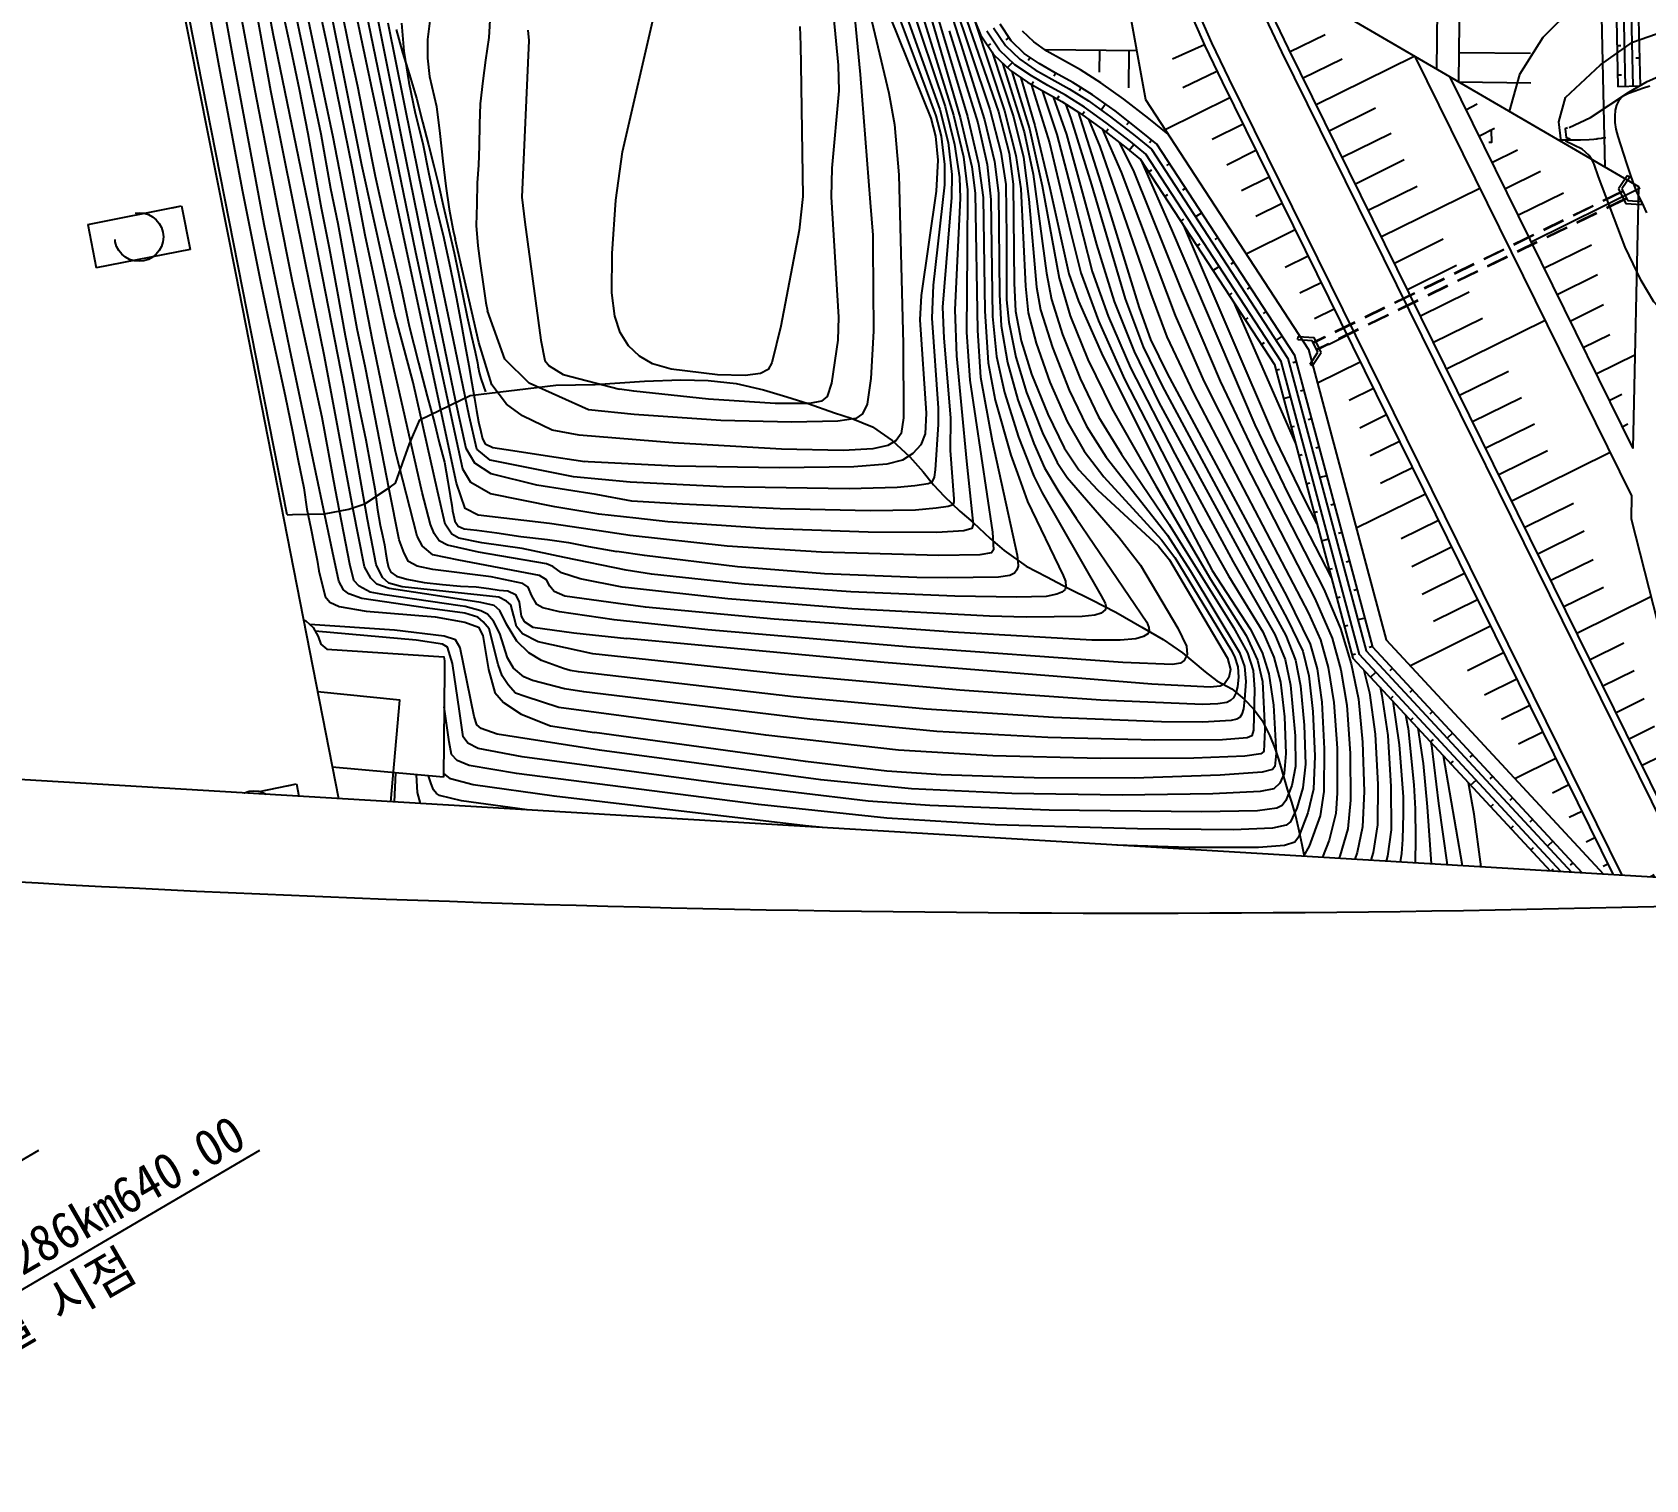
# Model space of a CAD drawing. Header units: millimetres. Extents: x 10470 to 11266, y 1103 to 1807.
# Drawn here: x 10671.6 to 10781.2, y 1362.6 to 1460.8 of the extents above; entities that cross this region are included whole.
import ezdxf
from ezdxf.enums import TextEntityAlignment as Align
from ezdxf.xclip import XClip

# ---------------------------------------------------------------- set-up
doc = ezdxf.new("R2010")
doc.units = ezdxf.units.MM
doc.header["$LTSCALE"] = 10
doc.header["$MEASUREMENT"] = 0
doc.header["$XCLIPFRAME"] = 2
doc.linetypes.add('DASHED', pattern=[0.75, 0.5, -0.25])
doc.linetypes.add('HIDDEN', pattern=[0.375, 0.25, -0.125])
doc.layers.add('TX-PAPR', color=2, linetype='Continuous', plot=False)
for name, color, linetype in [('TZ-BASE', 253, 'Continuous'), ('TZ-LEAL', 1, 'Continuous'), ('TZ-LEAT', 3, 'Continuous')]:
    doc.layers.add(name, color=color, linetype=linetype)
doc.styles.get("Standard").update_dxf_attribs({"font": 'GulimChe.ttf'})

# ---------------------------------------------------------------- blocks, each defined once
blk = doc.blocks.new('JD-FGFJ5DTHFDFHDFHDFHDFH')
at = {"layer": 'TZ-BASE'}
for p, q in [((195.56, -32.7), (195.77, -32.56)), ((196.99, -32.14), (196.78, -32.28)), ((210.26, -32.62), (208.1, -33.61)), ((216.03, -33.11), (218.45, -31.92)), ((238.27, -32.67), (238.52, -32.67)), ((196.88, -34.19), (197.23, -33.83)), ((198.45, -33.49), (198.3, -33.7)), ((203.13, -33.01), (203.11, -34.48)), ((205.13, -33.03), (205.1, -35.55)), ((216.92, -34.9), (219.6, -33.58)), ((217.8, -36.7), (224.5, -33.39)), ((227.52, -33.15), (232.4, -33.2)), ((239.79, -33.54), (239.54, -33.54)), ((200.15, -34.53), (200.03, -34.75)), ((211.11, -34.43), (208.79, -35.55)), ((238.31, -34.67), (238.56, -34.67)), ((198.52, -35.33), (198.65, -35.11)), ((200.26, -36.31), (200.39, -36.09)), ((201.88, -35.53), (201.75, -35.75)), ((227.51, -35.15), (232.41, -35.2)), ((239.83, -35.43), (238.33, -35.47)), ((201.96, -37.36), (202.11, -37.16)), ((203.54, -36.65), (203.25, -37.06)), ((211.99, -36.22), (207.59, -38.39)), ((218.69, -38.49), (221.88, -36.91)), ((228, -37.03), (228.78, -36.64)), ((205.14, -37.85), (204.98, -38.05)), ((212.88, -38.01), (210.78, -39.05)), ((228.89, -38.82), (229.95, -38.29)), ((203.58, -38.54), (203.73, -38.34)), ((205.15, -39.78), (205.47, -39.39)), ((206.7, -39.1), (206.54, -39.29)), ((219.57, -40.28), (222.93, -38.62)), ((213.76, -39.81), (211.78, -40.79)), ((220.46, -42.08), (223.82, -40.42)), ((229.77, -40.61), (231.52, -39.75)), ((206.47, -41.25), (206.68, -41.11)), ((207.9, -40.68), (207.69, -40.82)), ((214.65, -41.6), (212.77, -42.53)), ((230.66, -42.41), (233.08, -41.21)), ((208.99, -42.36), (208.78, -42.5)), ((221.34, -43.87), (224.7, -42.21)), ((222.23, -45.66), (228.95, -42.35)), ((231.54, -44.2), (234.64, -42.67)), ((232.43, -46), (239.83, -42.34)), ((134.46, -44.83), (140.83, -43.56)), ((140.22, -43.68), (140.83, -43.56)), ((140.83, -43.56), (141.42, -46.51)), ((207.56, -42.92), (207.77, -42.79)), ((215.53, -43.39), (213.76, -44.27)), ((134.46, -44.83), (135.04, -47.77)), ((208.66, -44.6), (208.87, -44.46)), ((210.08, -44.03), (209.66, -44.31)), ((211.17, -45.71), (210.96, -45.85)), ((216.42, -45.19), (213.1, -46.83)), ((223.11, -47.46), (226.47, -45.8)), ((141.42, -46.51), (135.04, -47.77)), ((209.75, -46.27), (209.96, -46.14)), ((217.3, -46.98), (215.75, -47.75)), ((233.31, -47.79), (236.54, -46.2)), ((210.84, -47.95), (211.26, -47.67)), ((212.27, -47.38), (212.06, -47.52)), ((224, -49.25), (227.36, -47.59)), ((213.36, -49.06), (213.15, -49.2)), ((218.19, -48.78), (216.74, -49.49)), ((234.2, -49.58), (236.95, -48.22)), ((211.93, -49.62), (212.14, -49.49)), ((224.88, -51.05), (228.24, -49.39)), ((235.08, -51.38), (237.36, -50.25)), ((213.03, -51.3), (213.24, -51.16)), ((214.45, -50.73), (214.24, -50.87)), ((219.07, -50.57), (217.73, -51.23)), ((225.77, -52.84), (229.13, -51.18)), ((226.65, -54.63), (233.38, -51.31)), ((215.54, -52.41), (215.12, -52.68)), ((219.96, -52.36), (218.68, -52.99)), ((235.97, -53.17), (237.77, -52.28)), ((214.12, -52.97), (214.33, -52.84)), ((236.85, -54.96), (239.52, -53.65)), ((215.1, -54.7), (215.35, -54.63)), ((216.51, -54.14), (216.27, -54.21)), ((220.84, -54.16), (217.93, -55.59)), ((227.54, -56.43), (230.9, -54.77)), ((215.62, -56.63), (216.1, -56.5)), ((217.03, -56.07), (216.78, -56.14)), ((221.73, -55.95), (220.09, -56.76)), ((228.42, -58.22), (231.78, -56.56)), ((237.74, -56.76), (238.6, -56.33)), ((217.54, -58.01), (217.3, -58.07)), ((222.61, -57.74), (220.8, -58.64)), ((216.14, -58.56), (216.38, -58.5)), ((229.31, -60.01), (232.67, -58.35)), ((238.62, -58.55), (239.01, -58.36)), ((218.06, -59.94), (217.82, -60)), ((223.5, -59.54), (221.5, -60.52)), ((230.19, -61.81), (233.55, -60.15)), ((216.65, -60.49), (216.9, -60.43)), ((224.38, -61.33), (222.21, -62.4)), ((231.08, -63.6), (237.8, -60.28)), ((217.17, -62.42), (217.41, -62.36)), ((218.58, -61.87), (218.09, -62)), ((225.27, -63.12), (220.57, -65.44)), ((217.69, -64.36), (217.93, -64.29)), ((219.09, -63.8), (218.85, -63.87)), ((231.96, -65.39), (235.32, -63.73)), ((226.15, -64.92), (223.62, -66.16)), ((232.85, -67.19), (236.04, -65.61)), ((218.21, -66.29), (218.69, -66.16)), ((219.61, -65.73), (219.37, -65.8)), ((227.03, -66.71), (224.33, -68.05)), ((220.13, -67.67), (219.89, -67.73)), ((233.73, -68.98), (236.64, -67.55)), ((218.72, -68.22), (218.96, -68.16)), ((227.92, -68.5), (225.03, -69.93)), ((219.24, -70.15), (219.48, -70.09)), ((220.64, -69.6), (220.4, -69.66)), ((234.62, -70.77), (237.34, -69.43)), ((235.5, -72.57), (240.56, -70.07)), ((228.8, -70.3), (225.81, -71.77)), ((219.76, -72.08), (220, -72.02)), ((221.16, -71.53), (220.68, -71.66)), ((229.69, -72.09), (224.24, -74.78)), ((236.39, -74.36), (238.73, -73.21)), ((220.27, -74.02), (220.52, -73.95)), ((221.68, -73.46), (221.44, -73.53)), ((230.57, -73.88), (228.12, -75.1)), ((221.53, -75.54), (221.9, -75.2)), ((223.02, -74.94), (222.84, -75.11)), ((237.27, -76.16), (239.42, -75.09)), ((224.38, -76.4), (224.2, -76.57)), ((231.46, -75.68), (229.27, -76.76)), ((222.89, -77), (223.08, -76.83)), ((232.34, -77.47), (230.42, -78.42)), ((238.16, -77.95), (240.12, -76.98)), ((224.25, -78.47), (224.44, -78.3)), ((225.74, -77.87), (225.56, -78.04)), ((225.61, -79.94), (225.8, -79.77)), ((227.1, -79.34), (226.74, -79.68)), ((233.23, -79.27), (231.57, -80.08)), ((239.04, -79.74), (240.81, -78.87)), ((228.46, -80.8), (228.28, -80.97)), ((239.93, -81.54), (243.09, -79.97)), ((226.97, -81.4), (227.16, -81.23)), ((234.11, -81.06), (231.34, -82.43)), ((228.33, -82.87), (228.7, -82.53)), ((229.82, -82.27), (229.64, -82.44)), ((235, -82.85), (233.88, -83.41)), ((229.69, -84.34), (229.88, -84.17)), ((231.18, -83.73), (231, -83.9)), ((232.54, -85.2), (232.36, -85.37)), ((235.88, -84.65), (235.03, -85.07)), ((231.05, -85.8), (231.24, -85.63)), ((236.77, -86.44), (236.18, -86.73)), ((232.41, -87.27), (232.6, -87.1)), ((233.9, -86.67), (233.54, -87.01)), ((233.77, -88.73), (233.96, -88.56)), ((235.26, -88.13), (235.08, -88.3)), ((237.65, -88.23), (237.33, -88.39))]:
    blk.add_line(p, q, dxfattribs=at)
at = {"layer": 'TZ-BASE', "ltscale": 0.6}
for p, q in [((238.96, -41.51), (238.36, -42.4)), ((238.96, -41.51), (238.36, -42.4)), ((239.13, -41.62), (238.96, -41.51)), ((238.36, -42.4), (238.86, -43.41)), ((238.36, -42.4), (238.86, -43.41)), ((239.13, -41.62), (238.59, -42.41)), ((239.13, -41.62), (238.59, -42.41)), ((238.59, -42.41), (238.99, -43.22)), ((238.59, -42.41), (238.99, -43.22)), ((239.93, -43.49), (238.86, -43.41)), ((239.93, -43.49), (238.86, -43.41)), ((239.95, -43.29), (238.99, -43.22)), ((239.95, -43.29), (238.99, -43.22)), ((239.95, -43.29), (239.93, -43.49)), ((216.61, -52.62), (216.63, -52.42)), ((216.63, -52.42), (217.7, -52.49)), ((216.63, -52.42), (217.7, -52.49)), ((218.19, -53.51), (217.7, -52.49)), ((218.19, -53.51), (217.7, -52.49)), ((216.61, -52.62), (217.57, -52.69)), ((216.61, -52.62), (217.57, -52.69)), ((217.43, -54.29), (217.96, -53.49)), ((217.43, -54.29), (217.96, -53.49)), ((217.96, -53.49), (217.57, -52.69)), ((217.96, -53.49), (217.57, -52.69)), ((217.59, -54.4), (218.19, -53.51)), ((217.59, -54.4), (218.19, -53.51)), ((217.43, -54.29), (217.59, -54.4))]:
    blk.add_line(p, q, dxfattribs=at)
at = {"layer": 'TZ-BASE', "linetype": 'HIDDEN', "ltscale": 0.6}
for p, q in [((238.66, -42.56), (217.64, -52.83)), ((238.68, -42.59), (217.66, -52.87)), ((238.9, -43.04), (217.88, -53.31)), ((238.92, -43.08), (217.89, -53.35)), ((244.77, -86.85), (238.58, -90.13)), ((244.79, -86.89), (238.6, -90.17)), ((245.03, -87.33), (238.84, -90.61)), ((245.05, -87.37), (238.85, -90.64))]:
    blk.add_line(p, q, dxfattribs=at)
at = {"layer": 'TZ-BASE'}
for points, elevation in [([(194.69, -31.1), (196.68, -37.12), (197.46, -40.14), (197.79, -42.41), (198.11, -49.01), (198.3, -50.81), (198.83, -52.88), (199.77, -55.52), (200.95, -58.18), (202.09, -60.21), (203.42, -61.95), (207.35, -66.21), (208.24, -67.43), (212.06, -73.66), (212.29, -74.13), (212.52, -74.83), (212.57, -75.54), (212.51, -76.2), (212.39, -76.62), (212.23, -76.94), (212.03, -77.12), (211.78, -77.25), (211.16, -77.36), (210.12, -77.4), (203.22, -77.1), (193.65, -76.43), (181.56, -75.34), (168.74, -73.96), (165.03, -73.14), (163.97, -72.61), (163.57, -72.11), (163.37, -71.41), (163.17, -70.63), (162.88, -70.39), (162.37, -70.12), (155.81, -69.4), (154.9, -69.17), (154.47, -68.77), (154.03, -67.89), (153.45, -64.83), (151.87, -55.86), (149.55, -44.07), (147.07, -31.99), (144.45, -18.24)], 59), ([(193.19, -29.51), (195.69, -37.02), (196.44, -39.92), (196.77, -42.11), (196.82, -45.63), (196.83, -49.94), (196.98, -51.44), (197.46, -53.82), (198.19, -56.23), (199.27, -58.95), (200.26, -60.97), (200.94, -62), (204.44, -66.03), (205.92, -67.95), (208.46, -72.21), (209.05, -73.44), (209.08, -74), (208.89, -74.4), (208.64, -74.58), (208.09, -74.67), (204.71, -74.54), (190.31, -73.5), (176.54, -72.32), (170.19, -71.66), (166.47, -71.11), (165.35, -70.83), (164.95, -70.61), (164.6, -70.01), (164.35, -69.44), (163.99, -69.18), (161.84, -68.74), (157.89, -68.24), (156.81, -68), (156.23, -67.69), (155.93, -67.13), (155.6, -66.23), (154.92, -62.8), (153.32, -54.55), (152.75, -51.9), (151.46, -44.77), (150.96, -42.41), (150.3, -38.69), (148.65, -30.86)], 61), ([(192.48, -28.67), (193.73, -32.59), (195.34, -37.71), (196.01, -40.54), (196.29, -42.7), (196.35, -49.58), (196.47, -51.71), (196.89, -54.18), (197.59, -56.72), (198.68, -59.68), (199.41, -61.34), (200.38, -62.97), (201.56, -64.75)], 62), ([(192.93, -31.67), (194.87, -37.93), (195.52, -40.76), (195.77, -43.13), (195.88, -51.06), (196.15, -53.78), (196.68, -56.22), (197.64, -59.25), (198.68, -61.9)], 63), ([(191.61, -28.95), (194.17, -37.49), (194.93, -40.69), (195.23, -42.99), (195.36, -50.71), (195.57, -54.21), (196.05, -56.74), (197.12, -60.47), (197.57, -61.71)], 64), ([(194.14, -30.97), (196.27, -37.17), (197.01, -39.98), (197.28, -42.08), (197.34, -48.81), (197.43, -50.71), (197.81, -52.71), (198.51, -54.97), (199.62, -57.7), (200.74, -59.97), (201.73, -61.47), (203, -62.83), (207.15, -66.66), (207.9, -67.57), (210.22, -71.54), (211.83, -74.25), (212.04, -75.02), (211.92, -75.57), (211.63, -76), (211.32, -76.16), (210.66, -76.22), (206.69, -76.02), (188.52, -74.55), (171.05, -72.92)], 60), ([(151.63, -30.05), (152.21, -32.86), (152.77, -35.44), (153.38, -38.59), (153.96, -41.54), (154.57, -44.29), (155.18, -46.83), (155.73, -49.15), (156.28, -51.73), (156.91, -54.21), (157.49, -56.47), (158, -58.28), (158.32, -59.62), (158.68, -60.96), (158.89, -62.26), (159.05, -63.24), (159.17, -63.86), (159.22, -64.26), (159.29, -64.54), (159.38, -64.96), (159.6, -65.3), (160, -65.48), (160.87, -65.56), (162.23, -65.75), (163.85, -65.99), (165.67, -66.2), (167.1, -66.41), (168.46, -66.67), (170.38, -67.01)], 65), ([(191.05, -30.43), (193.23, -37.41), (193.9, -40.24), (194.17, -42.48), (194.15, -46.59), (194.1, -52.13), (194.33, -55.38), (195.87, -65.7), (195.94, -66.91), (195.8, -67.1), (195.01, -67.23), (192.22, -67.28), (184.27, -67.06), (177.86, -66.65), (171.27, -65.92), (168.73, -65.55), (165.8, -65.12), (160.95, -64.54), (160.07, -64.1), (159.5, -62.37), (157.94, -55.2), (153.7, -35.35), (151.75, -26.12)], 66), ([(201.56, -64.75), (206.34, -71.81), (206.48, -72.18), (206.5, -72.41), (206.41, -72.59), (206.13, -72.78), (205.6, -72.93), (204.55, -73.04), (202.61, -73.02), (193.18, -72.49), (181.05, -71.61), (172.31, -70.78), (170.46, -70.54), (166.85, -70.04), (166.11, -69.72), (165.82, -69.36), (165.59, -68.93), (165.12, -68.65), (159.64, -67.59), (157.88, -67.23), (157.18, -66.65), (156.81, -65.98), (155.34, -60.23), (153.78, -52.67), (151.11, -38.89), (149.45, -30.96)], 62), ([(190.23, -29.63), (192.66, -36.82), (193.3, -39.39), (193.63, -41.64), (193.67, -43.04), (193.31, -50.62), (193.43, -53.73), (194.1, -60.89), (194.56, -65.18), (194.46, -65.45), (193.92, -65.62), (192.09, -65.73), (187.43, -65.71), (180.45, -65.46), (173.83, -64.99), (171.67, -64.74), (169.15, -64.48), (166.16, -63.98), (161.8, -63.09), (160.46, -62.33), (159.91, -61.43), (156.72, -46.73), (154.92, -37.92), (152.16, -24.51)], 67), ([(198.68, -61.9), (199.24, -63.04), (203.25, -70.01), (203.53, -70.52), (203.59, -70.78), (203.52, -70.98), (203.25, -71.19), (202.82, -71.34), (201.96, -71.43), (198.15, -71.48), (195.68, -71.39), (186.32, -70.9), (177.9, -70.23), (170.96, -69.46), (170.73, -69.43), (167.88, -68.86), (166.61, -68.47), (166.03, -68.03), (165.6, -67.86), (160.99, -67.06), (158.88, -66.58), (158.31, -66.3), (157.98, -65.79), (157.72, -65.19), (157.16, -63.01), (155.62, -56.22), (154.82, -52.74), (153.28, -45.54), (152.43, -41.02), (150.84, -33.25), (149.66, -27.77)], 63), ([(197.57, -61.71), (198.26, -63.63), (200.66, -68.63), (200.82, -69.02), (200.85, -69.38), (200.81, -69.59), (200.59, -69.78), (200.24, -69.91), (199.52, -70.06), (197.52, -70.11), (193.31, -70.05), (186.26, -69.75), (179.05, -69.22), (172.73, -68.55), (171, -68.28), (166.81, -67.41), (163.94, -66.82), (161.21, -66.42), (159.64, -66.11), (159.17, -65.83), (158.73, -65.16), (158.21, -62.9), (156.54, -55.54), (155.31, -50.91), (153.07, -40.79), (150.82, -29.64)], 64), ([(191.33, -29.49), (193.68, -37.57), (194.48, -40.92), (194.7, -42.69), (194.85, -52.01), (195.06, -55.19), (195.84, -59.5)], 65), ([(189.75, -29.86), (192.3, -37.02), (192.86, -39.26), (193.11, -41.44), (193.1, -43), (192.49, -50.43), (192.57, -52.53), (193.02, -57.95), (193.01, -60.16), (193.24, -63.44), (193.24, -63.65), (193.21, -63.8), (193.13, -63.87), (192.86, -63.95), (192.05, -64.08), (190.65, -64.2), (187.56, -64.25), (181.47, -64.12), (174.82, -63.79), (171.4, -63.6), (168.96, -63.14), (164.95, -62.52), (161.85, -61.75), (160.74, -61.01), (160.14, -60.02), (159.43, -56.74), (157.44, -47.1), (155.81, -39.09), (152.67, -23.46)], 68), ([(189.01, -29.38), (190.64, -33.73), (192.03, -37.45), (192.38, -38.83), (192.62, -40.76), (192.61, -42.13), (191.84, -48.95), (191.75, -51.17), (192.18, -57.29), (192.18, -58.39), (191.98, -61.48), (191.91, -61.96), (191.83, -62.18), (191.73, -62.32), (191.5, -62.41), (190.61, -62.55), (189.41, -62.67), (186.14, -62.76), (177.59, -62.62), (171.28, -62.31), (167.42, -61.95), (161.77, -60.82), (160.87, -60.06), (160.36, -57.81), (159.29, -52.68), (156.97, -41.71), (154.85, -31.16)], 69), ([(155.76, -31.15), (155.91, -33.07), (156.26, -35.18), (156.69, -37.26), (157.2, -39.33), (157.59, -41.27), (158.05, -43.4), (158.58, -45.55), (159.05, -47.73), (159.49, -49.84), (159.81, -51.53), (160.08, -53.05), (160.32, -54.4), (160.54, -55.59), (160.71, -56.63), (160.85, -57.45), (160.99, -58.21), (161.14, -58.88), (161.26, -59.36), (161.43, -59.71), (161.95, -59.95), (163.32, -60.15), (165.5, -60.49), (168.21, -60.91)], 70), ([(186.94, -27.87), (188.84, -35.91), (189.23, -38.03), (189.51, -41.45), (189.79, -52.07), (189.81, -52.9), (189.84, -57.95), (189.67, -59), (189.34, -59.49), (188.78, -59.81), (187.74, -60.04), (185.74, -60.15), (181.55, -60.06), (174.18, -59.64), (167.81, -59.11), (165.98, -58.78), (163.98, -57.81), (162.89, -57.01), (161.89, -55.7), (161, -52.84), (159.4, -45.8)], 71), ([(188.96, -30.81), (191.69, -37.61), (192, -38.82), (192.16, -40.45), (192.05, -42.55), (191.03, -49.64), (190.95, -51.3), (191.38, -57.63), (191.31, -59.03), (191, -59.77), (190.46, -60.37), (189.77, -60.81), (188.71, -61.08), (186.47, -61.27), (181.42, -61.33), (174.32, -61.22), (168.43, -60.93), (168.21, -60.91)], 70), ([(185.49, -20.08), (186.89, -34.64), (187.56, -43.32), (187.75, -45.55), (187.76, -46.26), (187.8, -52.07), (187.62, -55.27), (187.36, -57.02), (187.06, -57.67), (186.59, -57.99), (185.38, -58.16), (182.23, -58.24), (177.43, -58.13), (171.56, -57.71), (168.46, -57.39), (164.43, -55.6), (162.76, -53.97), (161.59, -50.68)], 72), ([(164.32, -31.64), (164.39, -32.33), (163.92, -42.96), (164.13, -44.66), (165.21, -52.68), (165.48, -54.06), (165.79, -54.42), (166.73, -55), (170.56, -55.99)], 73), ([(184.72, -26.9), (185.39, -34.02), (185.45, -35.76), (184.96, -41), (184.92, -42.94), (185.42, -51.11), (185.37, -52.67), (184.95, -55.59), (184.65, -56.49), (184.26, -56.82), (183.46, -56.98), (181.13, -56.96), (176.6, -56.67), (171.52, -56.13), (170.56, -55.99)], 73), ([(161.78, -30.58), (161.68, -32.13), (161.46, -33.66), (161.28, -35.07), (161.09, -36.63), (161.06, -38.02), (161.03, -39.49), (160.98, -40.8), (160.89, -42), (160.86, -43.44), (160.82, -44.89), (160.93, -46.27), (161.09, -47.48), (161.29, -48.87), (161.49, -50.14), (161.59, -50.68)], 72), ([(147.68, -30.36), (148.24, -32.94), (148.81, -35.64), (149.4, -38.64), (149.84, -41.18), (150.3, -43.69), (150.85, -46.41), (151.39, -49.34), (151.93, -52.36), (152.42, -54.89), (152.89, -57.28), (153.33, -59.44), (153.68, -61.3), (153.94, -62.76), (154.13, -64.18), (154.3, -65.23), (154.46, -65.93), (154.6, -66.57), (154.69, -67.17), (154.79, -67.7), (154.87, -68.09), (155.03, -68.42), (155.41, -68.68), (156.11, -68.9), (157.29, -69.12), (158.55, -69.26), (159.75, -69.36), (160.83, -69.41), (161.68, -69.52), (162.39, -69.63), (162.97, -69.69), (163.5, -69.94), (163.74, -70.45), (163.89, -71.39), (164.08, -71.77), (164.68, -72.15), (167.45, -72.53), (171.05, -72.92)], 60), ([(157.69, -31), (157.52, -32.26), (157.52, -33.54), (157.66, -34.79), (158.14, -36.82), (158.36, -38.64), (158.56, -40.52), (158.76, -42.22), (158.98, -43.78), (159.27, -45.24), (159.4, -45.8)], 71), ([(195.85, -33.13), (197.29, -37.52), (197.98, -40.25), (198.33, -43.1), (198.86, -49.07), (199.14, -50.61), (199.94, -53.18), (201.07, -56.07), (202.26, -58.51), (203.58, -60.6), (207.76, -65.91), (209.3, -68.3), (212.65, -73.86), (212.98, -74.82), (213.08, -75.84), (212.99, -77.05), (212.92, -77.68), (212.81, -78.05), (212.67, -78.27), (212.45, -78.4), (212.07, -78.47), (210.16, -78.59), (207.34, -78.57), (200.01, -78.28), (191.39, -77.72), (182.36, -76.87), (167.78, -75.17), (167.21, -75.08), (166.76, -74.96), (165.26, -74.42), (164.4, -73.9), (163.59, -73.09), (162.89, -71.94), (162.44, -71.02), (162.04, -70.68), (161.13, -70.47), (157.76, -69.95), (154.92, -69.53), (154.08, -69.23), (153.67, -68.83), (153.24, -68.05), (152.45, -64.06), (150.52, -53.78), (149.22, -47.33), (146.88, -35.76), (145.59, -28.56)], 58), ([(196.55, -33.87), (198.02, -38.54), (198.63, -41.4), (199.54, -48.12), (199.87, -49.92), (200.62, -52.28), (201.82, -55.27), (203.08, -57.88), (204.63, -60.4), (207.86, -65.17), (212.24, -72.18), (213.18, -73.9), (213.56, -75.08), (213.65, -76.38), (213.58, -79.14), (213.47, -79.52), (213.17, -79.66), (211.48, -79.79), (206.88, -79.81), (199.62, -79.63), (192.1, -79.22), (183.48, -78.4), (168.13, -76.53), (166.82, -76.33), (164.65, -75.76), (164.07, -75.52), (163.36, -74.94), (162.95, -74.22), (162.44, -72.57), (162.01, -71.74), (161.6, -71.27), (161.14, -71.03), (160.08, -70.75), (159.74, -70.69), (154.62, -69.96), (153.62, -69.77), (152.88, -69.37), (152.52, -68.98), (152.24, -67.88), (151.28, -62.84), (150.38, -57.91), (148.36, -48.7), (147.37, -43.69), (145.83, -35.75), (144.87, -30.64)], 57), ([(197.19, -34.45), (198.38, -38.33), (199.24, -42.2), (200.39, -48.47), (201.14, -51.01), (202.35, -53.98), (203.97, -57.31), (206.96, -62.55), (210.68, -68.9), (213.09, -72.72), (213.87, -74.38), (214.2, -75.83), (214.36, -79.1), (214.29, -80.58), (214.09, -80.74), (213, -80.9), (209.54, -81.04), (203.2, -81.07), (195.89, -80.88), (189.49, -80.5), (180.49, -79.48), (166.44, -77.6), (164.16, -76.86), (163.49, -76.62), (162.99, -76.07), (162.59, -75.45), (162.32, -74.67), (161.7, -72.25), (161.31, -71.78), (160.93, -71.47), (160.06, -71.19), (157.53, -70.86), (153.06, -70.2), (152.18, -69.88), (151.81, -69.61), (151.51, -69.03), (151.08, -67.02), (148.18, -53.28), (146.44, -44.82), (144.38, -33.76), (143.32, -27.9)], 56), ([(142.78, -30.96), (143.36, -34.06), (143.89, -36.93), (144.42, -39.72), (144.96, -42.59), (145.6, -45.76), (146.16, -48.57), (146.75, -51.38), (147.29, -53.84), (147.85, -56.45), (148.36, -58.87), (148.75, -60.83), (149.12, -62.69), (149.34, -64.13), (149.61, -65.42), (149.82, -66.58), (150.02, -67.59), (150.15, -68.32), (150.57, -70.06), (150.9, -70.45), (151.53, -70.75), (153.35, -71.07), (158.05, -71.44), (160.06, -71.81), (160.99, -72.14), (161.28, -72.72), (161.65, -75.02), (162.09, -76.59), (162.69, -77.26), (163.89, -78.05), (165.88, -78.84), (168.86, -79.3)], 55), ([(182.8, -31.39), (182.83, -32.65), (182.86, -33.99), (183, -42.93), (182.75, -45.21), (181.51, -51.72), (180.89, -54.2), (180.64, -54.66), (180.13, -54.93), (179.08, -55.07), (177.2, -55.02), (174.06, -54.64), (172.79, -54.27), (171.91, -53.76), (171.16, -53.05), (170.59, -52.16), (170.23, -51.04), (170.04, -49.45), (170.06, -46.8), (170.31, -43.16), (170.76, -39.89), (172.95, -30.4)], 74), ([(197.79, -34.86), (198.74, -38.1), (199.76, -42.35), (201.06, -48.18), (201.72, -50.03), (203.36, -53.76), (208.04, -63.1), (210.79, -68.31), (213.37, -72.27), (214.17, -73.86), (214.64, -75.31), (214.94, -77.43), (215.14, -80.69), (215.04, -81.6), (214.87, -81.81), (214.17, -81.99), (211.32, -82.2), (205.5, -82.39), (198.7, -82.38), (192.4, -82.17), (188.69, -81.91), (183.17, -81.27), (168.86, -79.3)], 55), ([(235.02, -38.24), (236.46, -37.57), (239.06, -35.85), (240.31, -35.11), (241.28, -34.69), (242.33, -34.4), (243.76, -34.28), (245.94, -34.41), (248.22, -34.74), (249.36, -35.02), (249.9, -35.33), (250.45, -36.06), (252.09, -39.64)], 34), ([(198.49, -35.31), (199.74, -39.29), (201.16, -45.3), (201.87, -48.1), (203.07, -51.37), (204.84, -55.31), (209.91, -65.13), (211.89, -68.66), (214.22, -72.47), (214.98, -74.18), (215.42, -75.88), (215.69, -78.24), (215.79, -80.71), (215.67, -82.07), (215.38, -82.74), (214.98, -83.12), (214.04, -83.3), (210.84, -83.46), (204.68, -83.54), (197.18, -83.43), (190.38, -83.12), (184.21, -82.51), (169.19, -80.49), (162.24, -79.41), (161.17, -79.02), (160.88, -78.77), (160.68, -78.2), (159.73, -73.55), (159.43, -73), (158.66, -72.75), (155.29, -72.36), (149.53, -71.96)], 54), ([(199.25, -35.74), (200.25, -38.72), (201.42, -43.21), (202.65, -48.02), (203.72, -51.04), (205.25, -54.55), (208.24, -60.39), (212.22, -67.72), (215.03, -72.65), (215.73, -74.35), (216.11, -76.09), (216.43, -79.53), (216.45, -81.61), (216.2, -82.9), (215.79, -83.91), (215.54, -84.24), (215.17, -84.43), (213.86, -84.6), (210.07, -84.69), (199.71, -84.57), (191.61, -84.26), (187.43, -83.95), (177.62, -82.78), (163.95, -80.94), (160.97, -80.38), (160.25, -80.03), (159.95, -79.6), (159.7, -77.84), (159.21, -74.62), (158.87, -73.5), (158.55, -73.31), (156.74, -73.03), (149.9, -72.42)], 53), ([(201.69, -37.18), (203.21, -41.94), (205.82, -50.48), (206.61, -52.62), (207.73, -54.94), (215.85, -70.06), (217.43, -73.29), (217.91, -74.98), (218.22, -77.23), (218.39, -80.41), (218.37, -83.3), (218.11, -84.94), (217.37, -87.02), (216.87, -87.9), (216.3, -88.19), (214.98, -88.34), (211.29, -88.34), (202.46, -88.02), (192.26, -87.46), (183.01, -86.68), (165.6, -84.72), (159.82, -83.94), (158.34, -83.56), (158.13, -83.44), (157.92, -83.19), (157.76, -82.78), (157.58, -82.23)], 50), ([(200.83, -36.64), (201.2, -37.62), (202.59, -42.14), (204.89, -49.87), (206.11, -53.13), (207.4, -55.78), (215.87, -71.58), (216.93, -73.78), (217.34, -75.45), (217.62, -77.87), (217.75, -80.9), (217.66, -83.13), (217.29, -84.75), (216.65, -86.4), (216.39, -86.73), (215.7, -86.96), (213.92, -87.11), (209.21, -87.09), (196.17, -86.67), (191.33, -86.41), (183.19, -85.63), (166.11, -83.62), (160.63, -82.84), (159.08, -82.43), (158.61, -82.05)], 51), ([(200, -36.16), (200.89, -38.71), (202.93, -46.19), (204.13, -50.04), (205.49, -53.44), (207.17, -56.9), (213.45, -68.46), (215.78, -72.72), (216.45, -74.39), (216.79, -76.13), (217.04, -78.79), (217.11, -81.45), (216.93, -83.04), (216.53, -84.42), (216.1, -85.36), (215.81, -85.59), (214.89, -85.79), (212.22, -85.9), (205.71, -85.84), (196.06, -85.55), (188.69, -85.11), (179.99, -84.18), (163.56, -82.08), (160.34, -81.54), (159.53, -81.19), (159.14, -80.79), (158.98, -79.92), (158.65, -77.56)], 52), ([(202.4, -37.68), (203.17, -39.52), (206.62, -49.53), (207.71, -52.44), (209.52, -56.26), (217.33, -71.19), (218.15, -73), (218.67, -74.88), (219.04, -77.25), (219.26, -80.36), (219.28, -83.42), (219.17, -84.79), (218.72, -86.61), (218.19, -88), (217.68, -88.77), (217.08, -89.23), (216.18, -89.48), (214.11, -89.58), (208.69, -89.45), (194.49, -88.77), (187.91, -88.28), (180.14, -87.5), (167.52, -86.45), (164.3, -86.23), (162.65, -85.98), (158.7, -85.11), (157.51, -84.63), (157.07, -84.22), (156.85, -83.37), (156.77, -82.16)], 49), ([(204.47, -39.23), (205.46, -41.25), (208.7, -49.31), (211.32, -55.45), (214.01, -61.11), (218.36, -69.57), (219.5, -72.23), (220.22, -74.64), (220.71, -77.03), (221, -79.96), (221.11, -83.31), (221, -85.69), (220.63, -87.44), (220.07, -89.08), (219.51, -90.12), (218.49, -91.1), (217.53, -91.76), (216.59, -91.97), (214.17, -92.01), (203.53, -91.55), (191.61, -90.76), (181.81, -89.94), (172.97, -89.37), (159.51, -88.37), (152.26, -87.75), (152.25, -87.75)], 47), ([(203.32, -38.34), (204.6, -41.27), (208.27, -51), (210.23, -55.45), (213.44, -61.82), (217.75, -70.2), (218.92, -72.9), (219.52, -75.05), (219.93, -77.44), (220.15, -80.72), (220.18, -83.89), (220, -85.84), (219.45, -87.69), (218.84, -89.07), (218.19, -89.85), (217.44, -90.4), (216.58, -90.7), (214.9, -90.81), (210.3, -90.7), (195.39, -89.92), (187.83, -89.37), (181.16, -88.75), (163.22, -87.51), (161.73, -87.37), (158.63, -86.85), (157.23, -86.56), (155.56, -86.09), (155.33, -85.85), (155.27, -84.26), (155.36, -82.03)], 48), ([(250.58, -42.27), (250.26, -43.73), (249.96, -44.51), (249.45, -45.37), (248.46, -46.51), (246.82, -48), (245.36, -49.22), (244.39, -49.92), (243.55, -50.36), (242.47, -50.69), (241.93, -50.75), (241.7, -50.74), (241.29, -50.64), (240.76, -50.08), (239.9, -48.62), (238.81, -46.36), (237.02, -41.59), (236.71, -40.72), (236.55, -40.42), (236.38, -40.15), (235.91, -39.72), (234.78, -39.17)], 34), ([(205.91, -40.39), (206.04, -40.63), (208.01, -45.11), (213.68, -58.41), (215.95, -63.13), (218.87, -68.78)], 46), ([(208.85, -44.9), (215.07, -59.39), (217, -63.42), (217.9, -65.14)], 45), ([(212.24, -50.08), (212.73, -51.2), (216.44, -59.69)], 44), ([(195.84, -59.5), (197.55, -67.27), (197.6, -67.69), (197.61, -68), (197.53, -68.26), (197.36, -68.49), (197.06, -68.63), (196.29, -68.75), (192.85, -68.79), (190.74, -68.78), (184.47, -68.52), (178.56, -68.05), (172.24, -67.29), (170.38, -67.01)], 65), ([(221.09, -75.06), (221.46, -76.6), (221.84, -79.4), (222.02, -82.83), (222, -85.56), (221.71, -87.43), (221.13, -89.31), (220.54, -90.62), (219.61, -91.63), (218.26, -92.76), (217.48, -93.1), (216.14, -93.23), (212.22, -93.15), (202.63, -92.64), (188.67, -91.65), (181.94, -91.12), (170.91, -90.24), (159.23, -89.34), (152.43, -88.68)], 46), ([(222.18, -76.23), (222.31, -76.79), (222.7, -79.5), (222.92, -82.97), (222.93, -85.89), (222.69, -87.69), (221.84, -90.45), (221.45, -91.32), (220.94, -91.94), (218.49, -94.06), (217.91, -94.3), (216.62, -94.49), (213.48, -94.45), (201.14, -93.72), (168.88, -91.24), (152.7, -90.02)], 45), ([(223.05, -77.18), (223.47, -80.14), (223.75, -83.66), (223.76, -84.81), (223.71, -86.56), (223.63, -87.51), (223, -91.56), (222.77, -92.52), (222.33, -93.85), (221.95, -94.99), (221.72, -95.29), (220.97, -95.54), (219.23, -95.79), (215.93, -95.94), (210.82, -95.93), (204.54, -95.64), (192.96, -94.7), (152.92, -91.15)], 44), ([(223.9, -78.09), (224.08, -79.03), (224.48, -82.84), (224.57, -84.48), (224.58, -86.48), (224.55, -88.51), (223.84, -94.72), (223.76, -95.94), (223.7, -97.81), (223.6, -98.15), (223.38, -98.26), (222.01, -98.28), (216.47, -97.97), (200.74, -96.74), (157.9, -93.06), (153.21, -92.64)], 43), ([(224.74, -79), (225.1, -81.4), (225.38, -84.35), (225.89, -91.4), (225.89, -93.15), (225.35, -97.66), (225.07, -98.64), (224.86, -98.87), (224.47, -98.98), (222.38, -98.98), (210.51, -98.34), (192.61, -97.02), (160.7, -94.38), (153.42, -93.72)], 42), ([(225.63, -79.96), (225.67, -80.18), (226.16, -84.12), (227.55, -93.94), (227.65, -96.37), (227.74, -98.19), (227.75, -98.76), (227.66, -99.37), (227.49, -99.59), (226.81, -99.73), (224.2, -99.73), (214.82, -99.29), (203.66, -98.49), (167.32, -95.19), (153.47, -93.95)], 41), ([(239.47, -98.03), (231.71, -96.45), (230.33, -95.99), (229.75, -95.56), (229.32, -94.84), (228.78, -93.16), (228.06, -89.97), (226.48, -80.87)], 40), ([(240.66, -97.86), (240.15, -97.55), (239.09, -96.84), (238.12, -96.54), (231.78, -95.23), (230.6, -94.84), (230.18, -94.42), (229.85, -93.43), (229.36, -90.62), (228.56, -84.83), (228.19, -82.71)], 39)]:
    blk.add_lwpolyline(points, dxfattribs=dict(at, elevation=elevation))
at = {"layer": 'TZ-BASE', "linetype": 'Continuous'}
for points in [[(195.17, 66.38, -0.36072), (199.42, 61.62), (201.45, 6.45, 0.105787), (211.91, -34.93), (239.36, -90.55)], [(312.23, 0.73), (299.13, 0.24, -0.04587), (289.62, 0.76), (211.15, 12.29, 0.4688), (205.43, 7.16), (205.45, 6.65, 0.105787), (215.5, -33.11), (247.08, -97.11)]]:
    blk.add_lwpolyline(points, format="xyb", dxfattribs=at)
at = {"layer": 'TZ-BASE'}
for points in [[(195.17, 66.38, -0.2808), (198.92, 61.6), (200.95, 6.44, 0.105787), (211.46, -35.15), (239.7, -92.38)], [(194.84, 53.86), (191.56, 45.09), (196.31, 35.51), (198.69, 27.29), (198.85, 25.34), (199.43, 5.31, 0.051485), (202.44, -15.25), (206.27, -36.35), (217.32, -53.3), (222.59, -73), (238.72, -90.39)], [(205.93, 7.2, 0.107179), (215.94, -32.89), (247.4, -96.63)]]:
    blk.add_lwpolyline(points, format="xyb", dxfattribs=at)
for points in [[(194.38, -30.27), (195.05, -31.94), (195.98, -33.32), (197.09, -34.38), (198.25, -35.17), (199.4, -35.82), (200.57, -36.48), (201.84, -37.28), (203.29, -38.32), (204.93, -39.59), (205.92, -40.4), (215.01, -54.33), (220.34, -74.25), (236.88, -92.09)], [(237.25, -91.75), (220.79, -74), (215.47, -54.13), (206.29, -40.06), (205.24, -39.2), (203.59, -37.92), (202.12, -36.86), (200.82, -36.05), (199.64, -35.39), (198.51, -34.74), (197.4, -33.99), (196.36, -33), (195.5, -31.7)], [(195.94, -31.47), (196.75, -32.67), (197.72, -33.6), (198.78, -34.32), (199.89, -34.95), (201.08, -35.62), (202.4, -36.44), (203.89, -37.52), (205.55, -38.81), (206.67, -39.72), (215.93, -53.92), (221.24, -73.75), (237.62, -91.41)], [(237.98, -91.07), (221.69, -73.5), (216.39, -53.71), (207.04, -39.38), (205.86, -38.42), (204.19, -37.12), (202.67, -36.03), (201.33, -35.19), (200.13, -34.52), (199.04, -33.89), (198.03, -33.21), (197.13, -32.35), (196.39, -31.23)], [(207.8, -38.7), (206.48, -37.64), (204.79, -36.32), (203.23, -35.2), (201.84, -34.33), (200.63, -33.65), (199.57, -33.05), (198.67, -32.43), (197.9, -31.7)], [(213.36, -22.75), (219.05, -30.22), (239.72, -42.25), (239.35, -60.02)], [(276.05, -26.76), (259.49, -27.11), (238.69, -29.09), (238.83, -35.46)], [(237.15, -27.66), (237.45, -40.93)], [(276.07, -27.76), (259.55, -28.11), (239.71, -30), (239.83, -35.43)], [(239.26, -63.24), (239.22, -64.8), (247.31, -96.5)]]:
    blk.add_lwpolyline(points, dxfattribs=at)
at = {"layer": 'TZ-BASE', "flags": 128}
for points in [[(226.17, -20.09), (226.01, -34.27)], [(227.66, -21.15), (227.5, -35.14)], [(276.04, -26.26), (259.46, -26.61), (238.18, -28.63), (238.33, -35.47)], [(276.06, -27.26), (259.52, -27.61), (239.2, -29.54), (239.33, -35.44)], [(205.66, -33.04), (199.46, -32.97)], [(224.55, -33.42), (239.26, -63.24)], [(226.89, -34.79), (239.35, -60.02)], [(146.12, -83.29), (148.63, -82.79)], [(148.02, -82.92), (148.63, -82.79)], [(148.63, -82.79), (149.22, -85.74)]]:
    blk.add_lwpolyline(points, dxfattribs=at)
at = {"layer": 'TZ-BASE'}
for points in [[(109.06, 130, 54.78), (110.12, 124.66, 54.83), (119.97, 75.28, 55.17), (130.68, 21.42, 55.62), (144.51, -48.21, 56.03), (154.56, -99.51, 56.45), (160.67, -130, 56.65)], [(155.39, -31.59, 70.63), (155.83, -33.14, 70.79), (156.3, -34.66, 70.97), (156.77, -36.24, 71.14), (157.19, -37.85, 71.3), (157.58, -39.41, 71.44), (157.95, -40.84, 71.54), (158.29, -42.19, 71.63), (158.59, -43.53, 71.68), (158.89, -44.88, 71.73), (159.33, -46.74, 71.79), (159.62, -48.15, 71.86), (159.92, -49.64, 71.9), (160.22, -51.09, 71.91), (160.5, -52.4, 71.93), (160.76, -53.47, 71.95), (160.92, -54.2, 71.93), (160.97, -54.53, 71.91), (160.96, -54.51, 71.88), (160.96, -54.51, 71.88), (160.96, -54.51, 71.88), (160.96, -54.51, 71.88), (160.96, -54.51, 71.88), (160.96, -54.51, 71.88), (161.03, -54.86, 71.88), (161.15, -55.27, 71.88), (161.33, -55.79, 71.88), (161.45, -56.18, 71.88)], [(147.99, -64.52, 53.26), (136.49, -6.18, 52.03), (128.22, 33.6, 51.5), (119.63, 79.14, 50.29), (117.43, 90.16, 48.64)], [(241.56, -26.68, 34.7), (237.88, -28.44, 34.64), (235.33, -30.04, 34.62), (233.24, -32.13, 34.62), (231.65, -34.65, 34.64), (230.95, -37.15, 34.67)], [(234.47, -39.19, 34.54), (234.32, -37.85, 34.54), (234.76, -36.2, 34.56), (237.15, -33.99, 34.6), (239.31, -32.46, 34.7), (243.1, -31.14, 34.68)], [(135.78, -130, 56.6), (129.13, -96.68, 56.39), (117.89, -40.6, 56.06), (116.62, -34.2, 55.99)], [(240.5, -35.44, 33.04), (240, -35.6, 33.04), (239.5, -35.77, 33.04), (239.04, -35.94, 33.04), (238.65, -36.14, 33.04), (238.39, -36.41, 33.04), (238.23, -36.73, 33.04), (238.15, -37.07, 33.04), (238.11, -37.48, 33.04), (238.11, -37.9, 33.04), (238.19, -38.35, 33.04), (238.33, -38.85, 33.04), (238.51, -39.42, 33.04), (238.71, -40.04, 33.04), (238.92, -40.69, 33.04), (239.14, -41.36, 33.04), (239.36, -42.02, 33.04), (239.62, -42.67, 33.06), (239.95, -43.33, 33.07), (240.27, -44.03, 33.08)], [(234.9, -38.26, 34.18), (234.74, -38.32, 34.22), (234.82, -38.91, 34.22), (235.08, -39, 34.22)], [(229.61, -38.39, 34.09), (229.72, -38.42, 34.16), (229.75, -39.25, 34.18), (229.56, -39.26, 34.18)], [(234.27, -39.08, 33.7), (234.95, -39.08, 33.65), (235.78, -39.08, 33.56), (236.38, -39.06, 33.48), (236.69, -39.03, 33.42), (236.91, -39.01, 33.33), (236.89, -39.01, 33.34), (236.99, -38.98, 33.34), (237.22, -38.96, 33.34), (237.31, -38.95, 33.34), (237.5, -38.92, 33.34)], [(147.99, -64.52, 65.6), (148.36, -64.51, 65.69), (150.54, -64.45, 66.25), (152.18, -64.13, 66.76), (153.27, -63.77, 67.18), (155.01, -62.62, 69.24), (155.34, -62.38, 69.74), (156.3, -59.71, 71.49), (156.99, -58.07, 71.64), (160.42, -56.43, 72.46), (166.24, -55.73, 73.16), (168.91, -55.67, 73.6), (172.25, -55.46, 73.8), (174.71, -55.36, 73.71), (176.58, -55.41, 73.66), (178.47, -55.61, 73.6), (180.32, -56.05, 73.41), (181.91, -56.51, 73.2), (183.35, -56.96, 72.91), (185.14, -57.61, 72.51), (186.28, -57.97, 72.06), (187.72, -58.56, 71.53), (189.06, -59.48, 71.19), (190.27, -60.58, 70.54), (191.17, -61.61, 69.96), (191.86, -62.48, 69.43), (192.59, -63.26, 68.94), (193.66, -64.27, 68.12), (194.56, -65.04, 67.56), (195.71, -66.14, 66.76), (196.66, -66.94, 65.98), (198.16, -68, 65.34), (199.56, -68.74, 64.54), (201.01, -69.49, 63.95), (202.62, -70.29, 63.39), (204.24, -71.12, 62.88), (206.02, -72.14, 62.41), (207.45, -72.98, 61.87), (208.77, -73.9, 61.37), (210.32, -75.17, 60.74), (211.11, -75.79, 60.34), (212.11, -76.34, 59.69), (212.96, -77.03, 59.02), (213.58, -77.7, 58.35), (214.19, -78.48, 57.63), (214.69, -79.52, 56.8), (215.04, -80.36, 56.05), (215.29, -81.1, 55.5), (215.53, -81.96, 54.72), (215.88, -83.15, 53.95), (216.18, -84.03, 53.21), (216.44, -84.94, 52.42), (216.67, -85.94, 51.61), (216.88, -86.9, 50.94), (217.1, -88.08, 50.24), (217.41, -89.46, 49.41), (217.7, -90.25, 48.79), (218.09, -90.93, 48.11), (218.52, -91.43, 47.58), (219, -91.88, 46.81), (219.61, -92.3, 46.15), (220.38, -92.86, 45.54), (221.09, -93.47, 44.97), (221.63, -93.95, 44.44), (221.98, -94.35, 44.03), (222.27, -94.8, 43.93), (222.35, -95.38, 43.98), (222.39, -95.9, 43.98), (222.4, -96.11, 43.98), (222.4, -96.16, 43.98)], [(149.1, -71.64, 51.25), (149.26, -71.72, 51.25), (149.76, -72.17, 51.25), (150.1, -72.78, 51.25), (150.29, -73.31, 51.22), (150.68, -73.63, 51.16), (158.63, -74.15, 51.36), (158.67, -74.43, 51.34), (158.67, -75.04, 51.25), (158.6, -82.32, 51.36)], [(222.4, -96.16, 43.99), (221.59, -96.46, 43.88), (217.32, -96.59, 43.9), (211.7, -96.59, 43.91), (207.46, -96.4, 43.86), (200.3, -96.09, 43.93), (176.22, -93.64, 43.97), (157.24, -92.19, 43.96), (154.11, -91.97, 43.96), (154.75, -87.1, 47.59), (155.64, -77.09, 47.67), (150.05, -76.53, 47.71)], [(158.6, -82.32, 51.36), (151.06, -81.64, 51.38)]]:
    blk.add_polyline3d(points, dxfattribs=at)
at = {"layer": 'TZ-BASE', "linetype": 'DASHED'}
for centre in [(137.94, -45.67), (145.74, -84.9)]:
    blk.add_circle(centre, 1.65, dxfattribs=at)

msp = doc.modelspace()

# ---------------------------------------------------------------- linework, layer by layer
at = {"layer": 'TX-PAPR', "flags": 128}
msp.add_lwpolyline([(11259.07, 1417.61, -0.004683), (11118.45, 1412.74, 0.004124), (10803.22, 1402.18, -0.050728), (10528.82, 1418.56), (10553.09, 1566.58, 0.05068), (10796.96, 1552.05, -0.004124), (11114.66, 1562.69, 0.00473), (11253.88, 1567.53), (11259.07, 1417.61)], format="xyb", dxfattribs=at)
at = {"layer": 'TZ-LEAL'}
for points in [[(10672.07, 1384.9), (10644.68, 1368.87), (10644.68, 1364.87)], [(10687.07, 1384.9), (10659.68, 1368.87), (10659.68, 1364.87)]]:
    msp.add_lwpolyline(points, dxfattribs=at)

# ---------------------------------------------------------------- block references
at = {"layer": 'TZ-BASE'}
ref = msp.add_blockref('JD-FGFJ5DTHFDFHDFHDFHDFH', (10540.95, 1492.57), dxfattribs=at)
XClip(ref).set_block_clipping_path([(718.1172560329, -74.9584290319), (577.4998395002, -79.8277429005), (262.2652929114, -90.3914462406), (-12.135603591, -74.0117691057), (12.135603591, 74.0117691059), (256.0050830326, 59.4778627331), (573.7128468014, 70.1244451005), (712.9272455615, 74.9584853945)])

# ---------------------------------------------------------------- texts
at = {"layer": 'TZ-LEAT'}
msp.add_text('서기(현)286km640.00', height=2.5, rotation=30, dxfattribs=at).set_placement((10673.18, 1377.66), align=Align.CENTER)
msp.add_text('남천터널 시점', height=2.5, rotation=30, dxfattribs=at).set_placement((10661.23, 1366.07))

doc.saveas('drawing.dxf')
